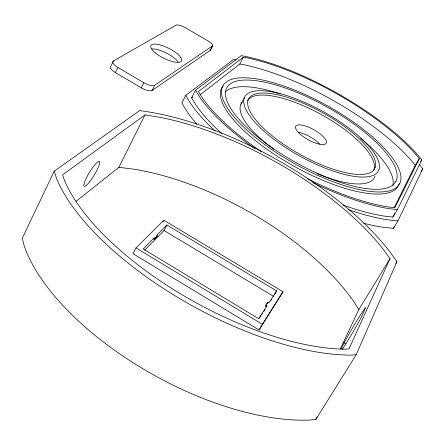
<?xml version="1.0" encoding="UTF-8"?>
<svg xmlns="http://www.w3.org/2000/svg" width="445" height="445" viewBox="0 0 445 445"><rect width="100%" height="100%" fill="white"/><g stroke="black" fill="none" stroke-linecap="round" stroke-linejoin="round"><path stroke-width="0.67" d="M265.448 305.698L265.437 306.316L266.377 306.883L266.911 305.954L265.971 305.392L265.448 305.698L267.412 302.678L267.929 302.372L268.869 302.934L276.651 290.913L166.903 224.992L156.651 235.366L157.257 235.733L157.235 236.34L154.17 239.365L153.581 238.915L154.07 237.975L154.682 238.342L154.17 239.365M267.401 303.295L267.412 302.678M356.15 354.793L396.929 261.654L388.997 250.635A203.287 84.428 29 0 0 139.647 110.61L54.229 171.169L22.25 238.275L24.158 245.762A198.726 92.71 29.1 0 0 309.714 420.063L315.878 419.424L356.15 354.793L350.043 355.121A203.287 84.428 29 0 1 56.459 178.267L54.229 171.169M390.009 258.729L348.963 348.958L345.081 349.147A194.971 80.907 29 0 1 64.358 180.114L62.634 174.768L144.998 114.927L159.755 117.291A194.971 80.907 29 0 1 383.434 249.534L390.009 258.729L358.854 309.498L340.33 348.902M315.878 419.424L317.029 416.904M341.276 348.83L344.341 342.361A26.205 1.218 -59.7 0 1 365.584 307.862L360.917 318.036A26.205 1.218 -59.7 0 1 342.266 349.303M363.671 223.251A144.263 48.778 29.2 0 0 383.039 227.25L393.43 228.335L397.93 220.931L422.75 168.772L420.492 165.796A144.625 48.043 29.1 0 0 419.212 164.266M393.43 228.335L394.326 226.466M111.2 65.532L113.38 60.982L176.059 25.181A7.988 2.442 26.8 0 1 185.276 27.69L207.993 40.907L210.997 43.026L212.365 44.533L212.732 45.724L210.435 50.229L152.151 90.391A9.156 3.243 26.3 0 1 141.315 87.865L115.389 72.579A9.156 3.221 25.9 0 1 110.927 66.105M115.389 72.579L117.869 67.429A9.173 3.187 25.9 0 1 113.38 60.982M375.135 175.981L373.8 178.712A76.223 25.521 29.1 0 1 317.057 173.578M343.112 205.078A138.768 46.08 29.1 0 0 384.23 216.098L392.896 217.077L397.402 209.639L421.793 159.805L420.358 157.925A139.118 45.368 29.1 0 0 245.751 56.454L241.285 55.658L195.494 90.263L191.606 97.861L196.328 105.576A138.768 46.08 29.1 0 0 221.766 133.533M141.315 87.865L143.846 82.731A9.173 3.21 26.4 0 0 154.688 85.29L212.732 45.724M392.896 217.077L394.698 213.416M152.151 90.391L154.688 85.29M76.034 201.357L118.882 167.303L144.998 114.927M261.738 151.951A136.187 44.4 29.1 0 1 202.809 98.579L198.403 91.537L243.37 57.182L247.103 57.844A136.187 44.4 29.1 0 1 418.267 157.324L419.29 158.659L394.882 207.72L387.078 206.786A136.187 44.4 29.1 0 1 307.106 178.54M373.489 170.441L374.095 169.228A72.007 23.824 29.1 0 0 329.406 119.254L322.425 115.177A72.007 23.824 29.1 0 0 251.336 97.221L248.9 99.029A72.007 23.824 29.1 0 0 247.554 100.859M394.064 207.793L415.252 165.362L419.29 158.659M236.217 59.925L233.575 59.463L185.782 95.319L181.927 102.895A144.263 48.778 29.2 0 0 196.746 124.088M210.085 50.758L212.727 45.373M136.003 247.915L133.011 253.678L259.085 329.962L283.009 291.753L163.86 220.225L136.003 247.915L262.378 324.294L283.009 291.753M199.966 94.902L239.794 64.024L243.37 57.182M162.903 222.049L163.86 220.225M144.586 250.251L164.01 230.488L166.903 224.992M240.929 104.158L244.572 97.277M274.559 294.518L276.651 290.913M259.085 329.962L262.378 324.294M420.786 161.479L421.793 159.805M421.07 171.542L422.75 168.772M395.844 263.412L396.929 261.654M266.911 305.954L258.656 318.703L143.207 248.966L154.07 237.975M259.457 318.064L260.937 315.772M261.677 314.632L262.416 313.486M263.896 311.2L265.009 309.481M270.554 300.903L271.667 299.185M265.971 305.392L267.929 302.372M154.682 238.342L157.257 235.733M225.337 92.015L227.567 90.129A96.448 32.324 29.1 0 1 280.255 93.967M156.74 236.751L157.235 236.34M191.606 97.861L192.702 97.021M397.93 220.931L387.551 219.791A144.625 48.043 29.1 0 1 348.552 209.723M397.402 209.639L388.741 208.61A139.118 45.368 29.1 0 1 312.59 182.55M118.882 167.303L133.617 169.139A191.044 88.071 29.1 0 1 352.69 299.997L358.854 309.498M239.794 64.024L243.532 64.664A135.842 45.095 29.1 0 1 331.125 99.296L343.729 106.616A135.842 45.095 29.1 0 1 414.239 164.016L415.252 165.362M117.869 67.429L143.846 82.731M164.01 230.488L273.514 296.326M344.091 342.834L345.804 343.863M195.494 90.263L200.267 97.928A139.118 45.368 29.1 0 0 254.64 148.491M210.313 49.478L210.435 50.229M151.79 48.917A17.049 5.629 26.6 0 1 178.111 61.877M215.135 131.136A144.625 48.043 29.1 0 1 185.782 95.319M223.24 85.841A100.965 33.447 29.1 0 0 279.955 157.953L290.941 164.544A100.965 33.447 29.1 0 0 396.111 188.836L398.509 185.604A100.965 33.447 29.1 0 0 399.026 184.375M273.731 149.22A76.223 25.521 29.1 0 1 268.279 145.109M267.757 144.697A76.223 25.521 29.1 0 1 242.236 102.122M360.645 138.384A96.448 32.324 29.1 0 1 392.813 185.654M298.35 132.221A17.361 5.841 29.1 0 1 319.616 144.052M379.09 169.278L377.783 171.965A76.407 25.148 29.1 0 1 302.85 157.764L294.507 153.08A76.407 25.148 29.1 0 1 246.28 94.829L248.883 92.938A76.407 25.148 29.1 0 1 324.177 112.107L331.564 116.418A76.407 25.148 29.1 0 1 379.09 169.278M375.291 167.192L374.028 169.717A72.062 23.719 29.1 0 1 303.401 156.262L295.563 151.856A72.062 23.719 29.1 0 1 250.001 96.96L252.432 95.163A72.062 23.719 29.1 0 1 323.526 113.208L330.513 117.291A72.062 23.719 29.1 0 1 375.291 167.192M399.732 183.568L397.341 186.789A101.037 33.297 29.1 0 1 292.165 162.353L281.173 155.756A101.037 33.297 29.1 0 1 224.325 83.76L227.545 81.118A101.037 33.297 29.1 0 1 324.494 104.175L334.173 109.659A101.037 33.297 29.1 0 1 399.732 183.568M395.944 181.365L393.625 184.425A96.676 31.851 29.1 0 1 293.088 160.979L282.597 154.688A96.676 31.851 29.1 0 1 228.085 85.852L231.133 83.304A96.676 31.851 29.1 0 1 323.999 105.309L333.288 110.577A96.676 31.851 29.1 0 1 395.944 181.365M155.272 52.827A17.077 5.574 26.6 0 0 181.148 61.332A17.077 5.574 26.6 0 0 162.169 45.54A17.077 5.574 26.6 0 0 155.272 52.827M89.445 182.016A14.579 2.753 -58.6 0 0 99.491 161.541A14.579 2.753 -58.6 0 0 86.33 177.994A14.579 2.753 -58.6 0 0 89.445 182.016M298.345 132.393A17.405 5.752 29.1 0 0 325.006 144.147A17.405 5.752 29.1 0 0 309.503 127.559A17.405 5.752 29.1 0 0 298.345 132.393"/></g></svg>
